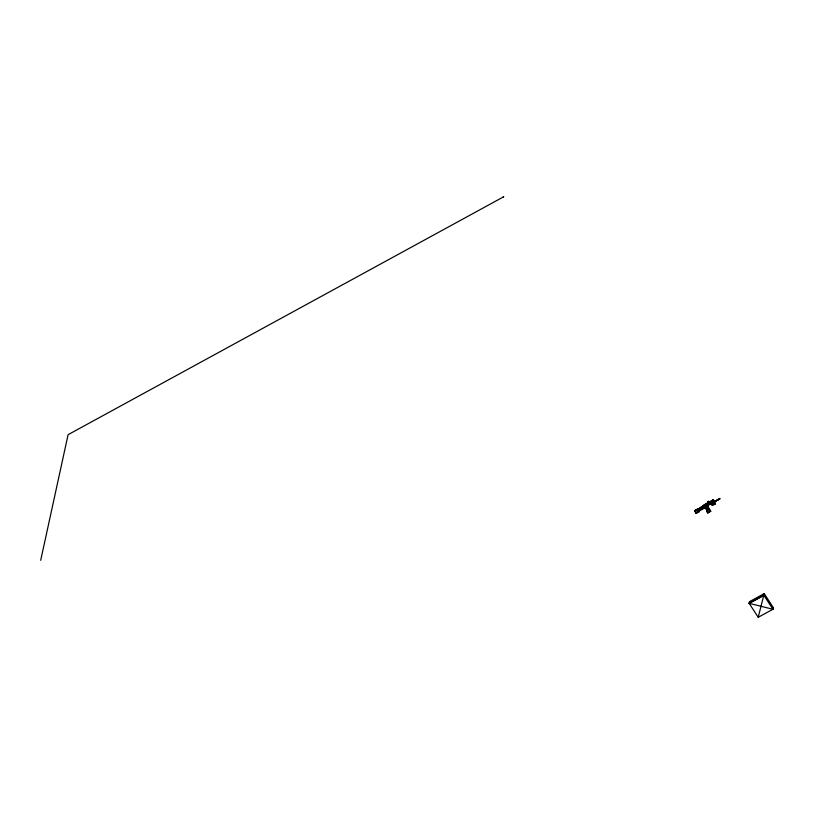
<?xml version="1.0" encoding="UTF-8"?>
<svg xmlns="http://www.w3.org/2000/svg" width="814" height="814" viewBox="0 0 814 814"><rect width="100%" height="100%" fill="white"/><g stroke="black" fill="none" stroke-linecap="round" stroke-linejoin="round"><path stroke-width="1.22" d="M708.587 508.709L708.068 509.9L708.333 509.31M708.495 509.188L708.231 510.154L707.783 509.147M40.7 560.317L68.091 434.676L503.774 196.723L503.083 197.11M695.39 511.334L706.226 503.642L713.166 499.847L713.084 502.492M694.82 510.47L697.873 508.73L699.185 511.619L696.102 513.308L697.822 511.792M699.185 511.619L697.873 508.73M698.361 510.002L719.698 498.606M698.829 511.172L698.778 509.808L698.829 511.172L705.758 507.387M699.012 510.938L699.775 509.92M699.521 509.513L698.005 509.595L699.552 509.35M705.545 507.936L707.458 510.887L706.827 511.457L707.783 512.932L710.673 511.355L706.898 505.199L704.008 506.776L704.914 508.506L705.545 507.936L704.914 508.506M705.484 507.041L706.287 503.652L695.461 510.999L707.02 504.69L698.422 509.289M706.084 505.626L704.151 506.684M706.379 503.897L699.257 508.821M706.969 504.609L698.351 509.615L697.802 508.77L699.328 510.968M707.549 503.795L707.508 502.838L707.549 503.795L709.859 502.533L709.818 501.577L709.859 502.533M707.366 503.5L708.017 503.144L707.671 501.831L708.211 503.042L708.821 502.706C708.282 500.691 708.556 502.94 708.638 501.892M708.211 503.042L707.865 501.729M706.633 508.17L707.193 506.919L707.631 508.058L706.725 508.282L707.193 507.132L707.183 507.773M708.017 503.144L707.671 501.831M708.821 502.706L708.475 501.383L709.014 502.594L709.676 502.238M709.014 502.594L708.668 501.282M706.837 507.783L707.671 507.173M707.458 510.887L706.827 511.457M707.783 512.932L706.878 511.202M710.174 504.09L709.869 503.612L710.184 504.334M710.419 501.841L713.145 499.908L712.606 502.401L719.851 498.809L711.09 503.54L711.029 502.981L711.304 503.866M711.233 503.907L711.487 503.378M712.27 502.899L712.891 502.564M710.673 511.355L706.898 504.945M714.499 502.004L715.577 501.424L715.262 500.671L714.102 501.302L714.244 501.963M714.214 501.689L715.252 503.815L712.484 505.463L710.988 503.154M707.57 505.667L719.81 498.972L719.586 498.412M749.155 603.316L749.521 601.638L764.224 593.61L773.3 607.6L772.934 609.259L758.221 617.307L749.155 603.316L763.858 595.278L772.934 609.279L749.236 603.347L749.592 601.678M758.231 617.205L764.224 593.61M713.145 499.908C712.026 501.231 713.125 506.176 715.252 503.795M707.6 507.783L707.051 507.763M705.667 506.389L706.44 505.484L705.707 506.471M698.727 509.422L706.226 503.642M698.697 509.432L706.491 504.039M703.988 506.43L705.982 505.046M706.196 505.372L704.202 506.756L703.896 506.277M698.198 509.442L706.328 503.825M707.702 503.133L710.011 501.872M697.832 509.106L698.371 510.113L706.847 505.453M697.73 509.381L694.657 511.07L696.102 513.308M709.655 503.591L711.029 502.981M709.828 503.815L711.07 503.062M698.778 510.124L707.254 505.494M698.626 510.551L704.904 507.071M705.87 506.593L705.718 505.982M698.565 510.765L704.944 507.153M709.94 504.426L711.263 503.774M704.507 507.57L698.626 510.785L698.85 509.788L699.246 511.009M699.195 511.284L698.626 510.409M696.082 513.247L699.124 511.589M707.834 512.678L710.724 511.1M749.216 603.316L763.847 595.329M773.239 607.58L772.873 609.289M708.007 509.147L708.068 509.584M696.377 509.554L696.998 510.063M696.296 509.595L696.916 510.103M708.475 501.383L708.862 501.76M714.071 501.465L714.468 502.136M712.647 502.197L714.061 504.599L712.881 502.767M711.334 503.459L712.565 505.402L711.446 503.235M705.819 505.229L705.88 506.725L705.636 506.074M704.537 506.715L708.363 512.617M704.008 506.776L704.965 508.251M695.614 511.131L694.8 510.419L695.746 511.914M711.375 503.276L712.484 505.443M713.99 502.024L715.18 503.856L714.071 501.963"/></g></svg>
